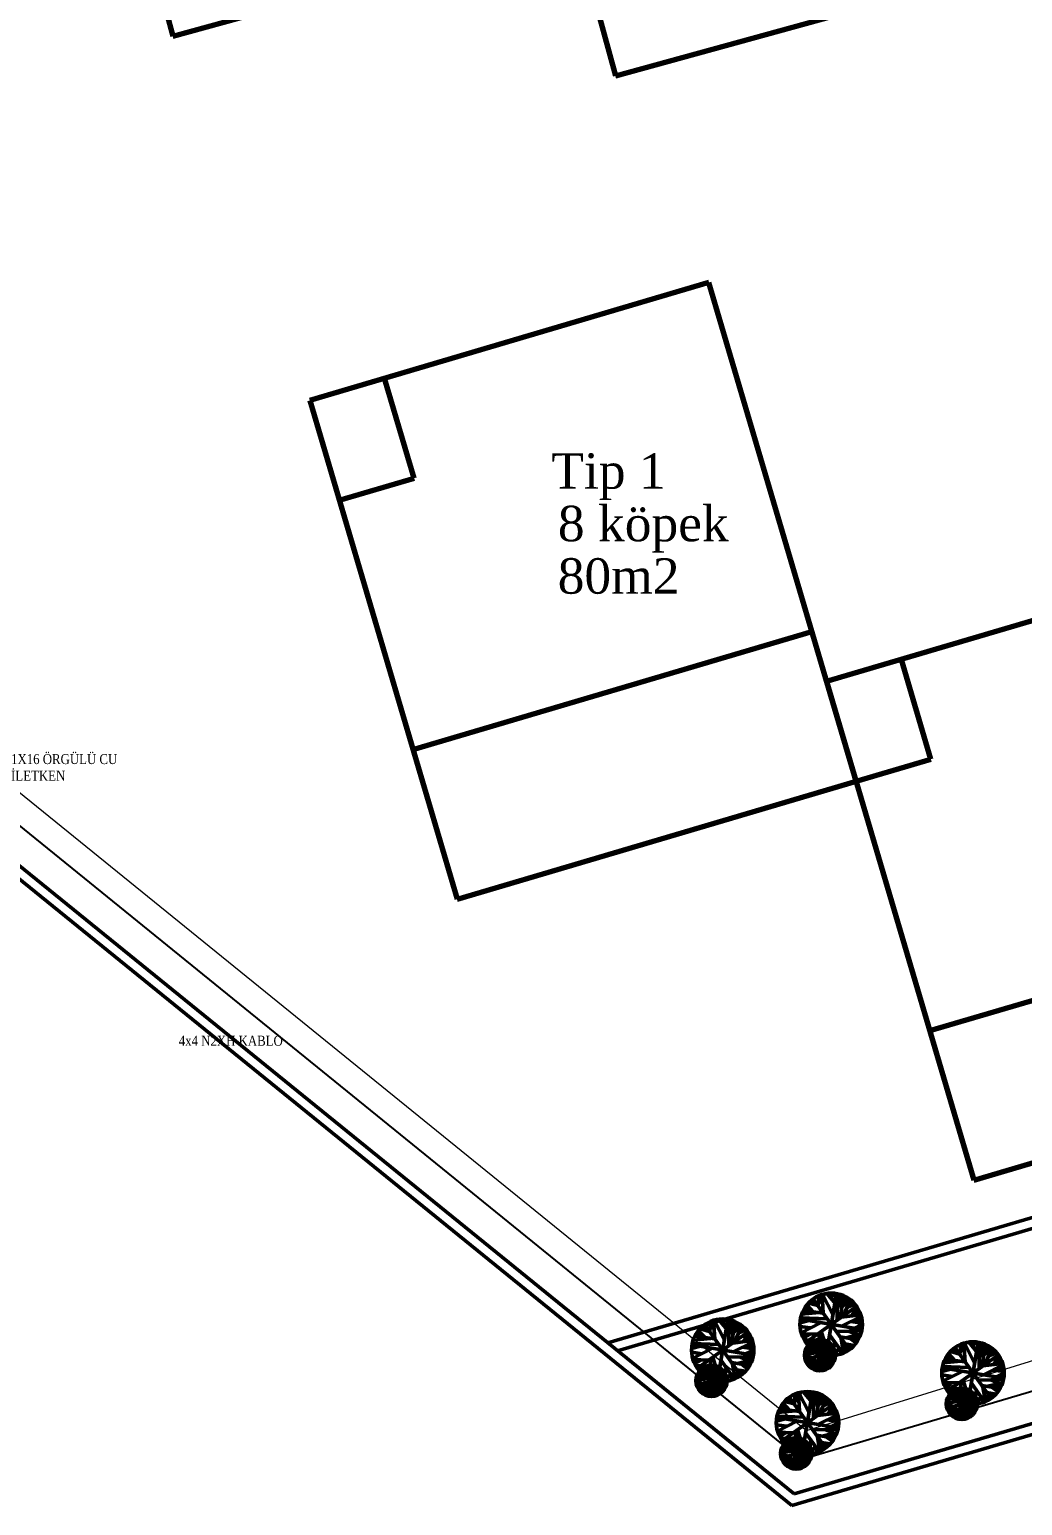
# Model space of a CAD drawing. Header units: millimetres. Extents: x 2046 to 14753, y 2361 to 29276.
# Drawn here: x 5561 to 6038, y 26525 to 27235 of the extents above; entities that cross this region are included whole.
import ezdxf

# ---------------------------------------------------------------- set-up
doc = ezdxf.new("R2010")
doc.units = ezdxf.units.MM
doc.layers.add('A.O. DUVAR', color=7, linetype='Continuous', lineweight=50)
doc.layers.add('TOPRAKLAMA', color=44, linetype='Continuous', lineweight=18)
doc.layers.add('AYDINLATMA', color=3, linetype='Continuous')
doc.layers.add('aydınlatma', color=3, linetype='Continuous')
doc.styles.add('A.O. MALZEME', font='times.ttf', dxfattribs={"height": 10})
doc.styles.add('YAZI', font='times.ttf', dxfattribs={"width": 0.85})

msp = doc.modelspace()

# ---------------------------------------------------------------- linework, layer by layer
at = {"layer": 'A.O. DUVAR', "lineweight": 70}
for p, q in [((5563.539, 27472.793), (5630.039, 27231.8)), ((5776.283, 27453.696), (5842.783, 27212.702)), ((5630.039, 27231.8), (5822.833, 27285)), ((5842.783, 27212.702), (6035.578, 27265.903)), ((5887.577, 27113.334), (5695.766, 27056.692)), ((5958.38, 26873.57), (5887.577, 27113.334)), ((5745.891, 27019.359), (5731.73, 27067.312)), ((5695.766, 27056.692), (5766.569, 26816.928)), ((5709.926, 27008.739), (5745.891, 27019.359)), ((6136.031, 26978.165), (5944.219, 26921.523)), ((5745.328, 26888.857), (5937.139, 26945.499)), ((5994.345, 26884.19), (5980.184, 26932.143)), ((5944.219, 26921.523), (6015.022, 26681.758)), ((5958.38, 26873.57), (5994.345, 26884.19)), ((5766.569, 26816.928), (5958.38, 26873.57)), ((5993.781, 26753.688), (6185.593, 26810.33)), ((6015.022, 26681.758), (6206.834, 26738.401))]:
    msp.add_line(p, q, dxfattribs=at)
at = {"layer": 'A.O. DUVAR'}
for p, q in [((4952.117, 27316.402), (5927.442, 26525.355)), ((5927.442, 26525.355), (4952.117, 27316.402)), ((5928.549, 26530.895), (4954.813, 27320.653)), ((5839.016, 26603.512), (7231.272, 27014.647)), ((5843.728, 26599.69), (7233.049, 27009.959)), ((7265.051, 26925.567), (5928.549, 26530.895)), ((5927.442, 26525.355), (7266.829, 26920.878)), ((7266.829, 26920.878), (5927.442, 26525.355)), ((5942.603, 26617.81), (5942.041, 26626.713)), ((5942.164, 26624.519), (5943.017, 26626.95)), ((5947.223, 26617.152), (5942.276, 26626.788)), ((5943.951, 26597.655), (5948.901, 26627.239)), ((5949.449, 26621.126), (5944.36, 26627.24)), ((5946.883, 26624.187), (5946.248, 26627.325)), ((5946.545, 26625.902), (5947.935, 26627.272)), ((5949.324, 26614.512), (5949.506, 26627.066)), ((5951.365, 26619.776), (5949.844, 26626.952)), ((5936.1, 26620.271), (5933.638, 26620.226)), ((5934.339, 26603.825), (5958.512, 26621.069)), ((5937.767, 26618.505), (5934.699, 26621.764)), ((5939.957, 26621.456), (5935.57, 26622.705)), ((5937.538, 26622.204), (5936.633, 26623.729)), ((5937.804, 26624.534), (5955.047, 26600.36)), ((5942.297, 26622.38), (5939.709, 26625.845)), ((5940.17, 26621.135), (5940.512, 26626.111)), ((5950.173, 26625.181), (5951.162, 26626.56)), ((5950.479, 26623.814), (5951.673, 26626.417)), ((5950.701, 26615.54), (5952.417, 26626.064)), ((5951.533, 26620.778), (5955.434, 26624.358)), ((5951.989, 26623.504), (5954.838, 26624.801)), ((5952.174, 26616.609), (5955.641, 26624.266)), ((5953.607, 26622.776), (5953.654, 26625.456)), ((5954.072, 26620.753), (5957.87, 26622.12)), ((5954.714, 26622.19), (5956.993, 26623.01)), ((5956.217, 26616.505), (5958.958, 26620.622)), ((5958.629, 26619.19), (5959.479, 26619.734)), ((5890.154, 26609.992), (5887.566, 26613.457)), ((5888.027, 26608.747), (5888.369, 26613.723)), ((5890.46, 26605.422), (5889.897, 26614.325)), ((5890.021, 26612.131), (5890.874, 26614.562)), ((5895.079, 26604.764), (5890.133, 26614.4)), ((5891.807, 26585.267), (5896.757, 26614.85)), ((5897.306, 26608.738), (5892.216, 26614.852)), ((5894.74, 26611.799), (5894.105, 26614.937)), ((5894.402, 26613.514), (5895.791, 26614.883)), ((5897.181, 26602.124), (5897.363, 26614.678)), ((5899.222, 26607.388), (5897.701, 26614.564)), ((5898.029, 26612.793), (5899.018, 26614.172)), ((5898.336, 26611.426), (5899.53, 26614.029)), ((5898.558, 26603.152), (5900.274, 26613.676)), ((5901.464, 26610.388), (5901.511, 26613.068)), ((5939.462, 26615.304), (5931.473, 26613.152)), ((5961.217, 26609.972), (5931.634, 26614.922)), ((5944.513, 26615.088), (5931.839, 26615.608)), ((5931.977, 26608.434), (5941.257, 26613.231)), ((5940.684, 26618.074), (5932.301, 26617.303)), ((5942.56, 26617.818), (5932.999, 26619.074)), ((5960.675, 26617.017), (5951.244, 26615.85)), ((5960.91, 26616.291), (5951.423, 26611.587)), ((5955.758, 26619.098), (5959.751, 26619.231)), ((5961.353, 26613.071), (5955.9, 26613.812)), ((5957.224, 26617.995), (5960.371, 26617.869)), ((5957.595, 26610.611), (5961.39, 26612.493)), ((5961.257, 26614.632), (5958.331, 26615.007)), ((5958.864, 26615.261), (5959.89, 26616.863)), ((5959.137, 26617.961), (5960.015, 26618.672)), ((5960.163, 26614.758), (5961.016, 26615.587)), ((5888.541, 26605.686), (5880.158, 26604.915)), ((5890.417, 26605.429), (5880.856, 26606.686)), ((5883.956, 26607.883), (5881.495, 26607.838)), ((5882.196, 26591.437), (5906.369, 26608.68)), ((5885.624, 26606.117), (5882.555, 26609.376)), ((5887.813, 26609.068), (5883.426, 26610.317)), ((5885.395, 26609.816), (5884.49, 26611.34)), ((5885.661, 26612.145), (5902.904, 26587.972)), ((5899.389, 26608.39), (5903.29, 26611.97)), ((5899.846, 26611.116), (5902.695, 26612.413)), ((5900.03, 26604.221), (5903.498, 26611.878)), ((5901.929, 26608.365), (5905.727, 26609.732)), ((5902.571, 26609.802), (5904.849, 26610.622)), ((5903.615, 26606.71), (5907.608, 26606.843)), ((5904.073, 26604.117), (5906.815, 26608.234)), ((5905.081, 26605.607), (5908.228, 26605.481)), ((5906.486, 26606.802), (5907.335, 26607.346)), ((5906.994, 26605.573), (5907.871, 26606.284)), ((5936.377, 26610.73), (5931.506, 26611.488)), ((5939.7, 26607.657), (5932.154, 26607.89)), ((5936.457, 26607.742), (5932.922, 26605.817)), ((5936.524, 26601.21), (5937.709, 26606.16)), ((5940.77, 26608.45), (5940.021, 26598.909)), ((5945.275, 26597.515), (5941.663, 26608.987)), ((5952.009, 26598.562), (5945.646, 26607.463)), ((5961.033, 26609.292), (5948.889, 26608.979)), ((5959.377, 26604.994), (5950.696, 26606.446)), ((5952.385, 26598.67), (5951.192, 26605.677)), ((5953.527, 26606.03), (5960.633, 26607.701)), ((5960.363, 26606.888), (5954.978, 26609.104)), ((5958.412, 26603.496), (5955.471, 26605.647)), ((5959.758, 26605.673), (5957.415, 26606.866)), ((5961.35, 26611.184), (5960.079, 26611.855)), ((5839.016, 26603.512), (5839.016, 26603.512)), ((5887.319, 26602.916), (5879.329, 26600.764)), ((5884.233, 26598.342), (5879.363, 26599.099)), ((5909.074, 26597.584), (5879.491, 26602.534)), ((5892.369, 26602.7), (5879.696, 26603.219)), ((5879.834, 26596.046), (5889.114, 26600.843)), ((5908.531, 26604.629), (5899.1, 26603.462)), ((5908.767, 26603.903), (5899.279, 26599.199)), ((5909.21, 26600.683), (5903.756, 26601.424)), ((5905.452, 26598.223), (5909.247, 26600.105)), ((5909.114, 26602.244), (5906.187, 26602.619)), ((5906.721, 26602.873), (5907.747, 26604.474)), ((5909.206, 26598.796), (5907.935, 26599.466)), ((5908.019, 26602.37), (5908.872, 26603.199)), ((5935.746, 26604.829), (5933.384, 26605.11)), ((5933.527, 26597.763), (5938.656, 26598.753)), ((5935.962, 26598.243), (5933.733, 26599.294)), ((5938.088, 26600.001), (5933.951, 26600.097)), ((5934.009, 26595.219), (5948.039, 26600.076)), ((5947.769, 26594.372), (5934.279, 26600.923)), ((5940.479, 26599.185), (5934.474, 26601.223)), ((5939.065, 26601.157), (5934.935, 26601.971)), ((5939.928, 26600.769), (5935.52, 26602.722)), ((5936.999, 26603.247), (5935.594, 26602.052)), ((5937.176, 26602.859), (5935.989, 26603.184)), ((5937.726, 26601.776), (5936.715, 26603.773)), ((5939.193, 26602.882), (5937.265, 26604.101)), ((5937.748, 26590.902), (5944.3, 26604.393)), ((5940.251, 26602.417), (5937.903, 26600.121)), ((5938.139, 26603.583), (5937.92, 26604.441)), ((5940.117, 26600.551), (5938.43, 26599.804)), ((5938.595, 26604.662), (5943.453, 26590.633)), ((5939.25, 26602.698), (5940.117, 26605.037)), ((5940.446, 26602.995), (5939.694, 26605.022)), ((5939.948, 26600.76), (5940.935, 26605.11)), ((5940.456, 26604.442), (5942.628, 26597.958)), ((5940.685, 26604.04), (5941.437, 26605.085)), ((5941.878, 26600.142), (5940.852, 26598.541)), ((5942.071, 26599.792), (5941.059, 26605.112)), ((5943.7, 26601.384), (5942.122, 26605.035)), ((5942.706, 26598.229), (5944.566, 26604.224)), ((5942.901, 26603.214), (5943.04, 26604.809)), ((5942.981, 26604.084), (5943.841, 26604.545)), ((5944.299, 26600.481), (5943.062, 26597.885)), ((5943.511, 26598.527), (5945.821, 26603.333)), ((5943.561, 26599.003), (5944.311, 26597.619)), ((5948.504, 26597.828), (5943.815, 26598.599)), ((5944.369, 26598.832), (5947.113, 26602.015)), ((5944.428, 26600.466), (5944.712, 26604.122)), ((5944.573, 26602.527), (5945.514, 26603.607)), ((5949.34, 26597.807), (5944.579, 26601.349)), ((5944.619, 26603.226), (5945.288, 26603.748)), ((5944.65, 26600.922), (5947.026, 26602.089)), ((5945.254, 26602.166), (5946.803, 26602.385)), ((5945.864, 26600.552), (5947.879, 26600.671)), ((5945.927, 26601.588), (5946.328, 26602.867)), ((5947.25, 26598.385), (5945.936, 26597.461)), ((5946.293, 26598.211), (5948.189, 26599.799)), ((5946.375, 26601.151), (5947.584, 26601.222)), ((5946.439, 26599.52), (5948.373, 26599.02)), ((5946.987, 26598.784), (5948.478, 26598.279)), ((5948.147, 26604.013), (5947.092, 26597.44)), ((5947.829, 26599.159), (5948.314, 26599.3)), ((5947.9, 26598.497), (5948.421, 26598.715)), ((5950.125, 26601.165), (5948.137, 26597.551)), ((5951.024, 26599.87), (5950.682, 26598.097)), ((5957.364, 26602.299), (5953.154, 26603.003)), ((5953.609, 26599.323), (5953.65, 26602.234)), ((5954.493, 26599.805), (5953.637, 26600.291)), ((5956.143, 26601.13), (5955.055, 26602.628)), ((5955.74, 26601.655), (5955.712, 26600.688)), ((5958.924, 26604.154), (5957.328, 26605.279)), ((6005.919, 26595.129), (6002.85, 26598.388)), ((6008.108, 26598.08), (6003.721, 26599.329)), ((6005.69, 26598.828), (6004.785, 26600.352)), ((6005.956, 26601.157), (6023.199, 26576.984)), ((6010.449, 26599.004), (6007.861, 26602.469)), ((6008.322, 26597.758), (6008.664, 26602.735)), ((6010.755, 26594.434), (6010.192, 26603.337)), ((6010.316, 26601.143), (6011.169, 26603.574)), ((6015.374, 26593.775), (6010.428, 26603.412)), ((6012.102, 26574.279), (6017.052, 26603.862)), ((6017.601, 26597.75), (6012.511, 26603.864)), ((6015.034, 26600.811), (6014.399, 26603.949)), ((6014.697, 26602.526), (6016.086, 26603.895)), ((6017.476, 26591.136), (6017.658, 26603.689)), ((6019.517, 26596.4), (6017.996, 26603.576)), ((6018.324, 26601.805), (6019.313, 26603.184)), ((6018.631, 26600.438), (6019.825, 26603.041)), ((6018.852, 26592.164), (6020.569, 26602.688)), ((6019.684, 26597.402), (6023.585, 26600.982)), ((6020.14, 26600.128), (6022.99, 26601.424)), ((6020.325, 26593.233), (6023.793, 26600.89)), ((6021.759, 26599.4), (6021.806, 26602.08)), ((6022.223, 26597.377), (6026.021, 26598.743)), ((6022.865, 26598.814), (6025.144, 26599.634)), ((5887.556, 26595.269), (5880.01, 26595.502)), ((5884.314, 26595.354), (5880.779, 26593.428)), ((5883.603, 26592.441), (5881.241, 26592.722)), ((5884.381, 26588.822), (5885.566, 26593.771)), ((5885.583, 26589.388), (5884.571, 26591.384)), ((5887.05, 26590.494), (5885.122, 26591.713)), ((5885.605, 26578.514), (5892.156, 26592.005)), ((5885.996, 26591.194), (5885.777, 26592.053)), ((5886.452, 26592.274), (5891.309, 26578.245)), ((5887.107, 26590.31), (5887.974, 26592.648)), ((5888.303, 26590.607), (5887.551, 26592.634)), ((5887.805, 26588.372), (5888.792, 26592.721)), ((5888.626, 26596.062), (5887.877, 26586.521)), ((5888.312, 26592.054), (5890.484, 26585.57)), ((5888.541, 26591.651), (5889.294, 26592.697)), ((5889.927, 26587.403), (5888.915, 26592.724)), ((5893.132, 26585.127), (5889.519, 26596.599)), ((5891.556, 26588.995), (5889.979, 26592.647)), ((5890.562, 26585.841), (5892.422, 26591.836)), ((5890.758, 26590.826), (5890.896, 26592.421)), ((5890.838, 26591.696), (5891.698, 26592.157)), ((5892.285, 26588.077), (5892.568, 26591.734)), ((5892.43, 26590.139), (5893.37, 26591.219)), ((5892.476, 26590.838), (5893.145, 26591.36)), ((5899.866, 26586.173), (5893.503, 26595.075)), ((5896.004, 26591.624), (5894.949, 26585.051)), ((5908.89, 26596.904), (5896.746, 26596.591)), ((5907.233, 26592.605), (5898.553, 26594.058)), ((5900.241, 26586.282), (5899.049, 26593.289)), ((5901.383, 26593.642), (5908.489, 26595.312)), ((5908.22, 26594.5), (5902.835, 26596.716)), ((5906.269, 26591.108), (5903.327, 26593.259)), ((5906.781, 26591.766), (5905.184, 26592.891)), ((5907.615, 26593.285), (5905.271, 26594.478)), ((5937.122, 26596.3), (5933.535, 26597.477)), ((5935.578, 26596.798), (5933.611, 26596.374)), ((5934.826, 26595.502), (5933.733, 26595.97)), ((5935.203, 26594.566), (5934.361, 26594.191)), ((5934.688, 26593.656), (5935.955, 26595.863)), ((5936.646, 26593.709), (5935.196, 26592.939)), ((5936.318, 26592.833), (5935.404, 26592.712)), ((5937.747, 26596.529), (5936.04, 26592.058)), ((5937.105, 26592.388), (5936.387, 26591.765)), ((5937.03, 26594.651), (5937.156, 26591.234)), ((5938.314, 26592.208), (5937.354, 26591.138)), ((5937.752, 26591.604), (5937.916, 26590.834)), ((5938.364, 26590.648), (5938.251, 26596.661)), ((5940.354, 26590.214), (5938.571, 26592.585)), ((5940.659, 26593.359), (5939.224, 26590.355)), ((5941.205, 26591.714), (5939.741, 26590.261)), ((5941.741, 26590.199), (5939.946, 26595.367)), ((5947.585, 26594.072), (5941.716, 26595.636)), ((5941.937, 26590.198), (5942.354, 26593.727)), ((5946.183, 26592.244), (5942.225, 26594.166)), ((5942.616, 26590.339), (5943.047, 26591.729)), ((5944.838, 26591.235), (5942.918, 26592.168)), ((5948.514, 26597.446), (5943.299, 26596.529)), ((5943.524, 26593.567), (5947.168, 26593.365)), ((5944.087, 26590.848), (5943.776, 26591.719)), ((5943.967, 26591.156), (5943.817, 26590.696)), ((5945.509, 26591.662), (5944.402, 26593.109)), ((5946.924, 26593.013), (5944.654, 26594.837)), ((5945.848, 26591.905), (5945.241, 26592.67)), ((5946.462, 26592.516), (5945.507, 26593.419)), ((5948.272, 26595.839), (5945.761, 26596.965)), ((5946.122, 26595.19), (5948.208, 26595.557)), ((5948.446, 26596.601), (5947.096, 26597.194)), ((5947.387, 26597.241), (5948.106, 26597.864)), ((5948.004, 26594.935), (5947.489, 26595.436)), ((5947.939, 26596.816), (5948.465, 26597.094)), ((6007.614, 26591.928), (5999.624, 26589.776)), ((6029.369, 26586.596), (5999.785, 26591.546)), ((6012.664, 26591.712), (5999.99, 26592.231)), ((6008.836, 26594.698), (6000.453, 26593.927)), ((6010.711, 26594.441), (6001.15, 26595.698)), ((6004.251, 26596.895), (6001.789, 26596.849)), ((6002.49, 26580.449), (6026.664, 26597.692)), ((6028.826, 26593.641), (6019.395, 26592.473)), ((6029.062, 26592.915), (6019.574, 26588.211)), ((6023.91, 26595.722), (6027.903, 26595.855)), ((6024.368, 26593.129), (6027.109, 26597.246)), ((6025.376, 26594.619), (6028.523, 26594.493)), ((6029.409, 26591.255), (6026.482, 26591.631)), ((6026.78, 26595.814), (6027.63, 26596.358)), ((6027.015, 26591.885), (6028.042, 26593.486)), ((6027.289, 26594.585), (6028.166, 26595.296)), ((6028.314, 26591.381), (6029.167, 26592.211)), ((5881.384, 26585.375), (5886.512, 26586.365)), ((5884.978, 26583.912), (5881.392, 26585.089)), ((5883.435, 26584.41), (5881.467, 26583.986)), ((5883.818, 26585.855), (5881.589, 26586.906)), ((5885.944, 26587.613), (5881.808, 26587.709)), ((5881.866, 26582.831), (5895.895, 26587.688)), ((5895.626, 26581.984), (5882.135, 26588.535)), ((5888.336, 26586.796), (5882.33, 26588.835)), ((5886.921, 26588.769), (5882.791, 26589.583)), ((5887.785, 26588.381), (5883.376, 26590.334)), ((5884.855, 26590.859), (5883.451, 26589.664)), ((5885.032, 26590.47), (5883.845, 26590.796)), ((5885.603, 26584.141), (5883.897, 26579.67)), ((5888.107, 26590.029), (5885.76, 26587.733)), ((5886.22, 26578.26), (5886.107, 26584.273)), ((5887.974, 26588.163), (5886.287, 26587.416)), ((5889.735, 26587.754), (5888.708, 26586.153)), ((5892.156, 26588.093), (5890.918, 26585.497)), ((5896.371, 26585.058), (5891.156, 26584.141)), ((5891.368, 26586.139), (5893.677, 26590.945)), ((5891.418, 26586.615), (5892.168, 26585.231)), ((5896.36, 26585.439), (5891.672, 26586.211)), ((5892.225, 26586.444), (5894.97, 26589.627)), ((5897.197, 26585.419), (5892.435, 26588.961)), ((5892.506, 26588.534), (5894.883, 26589.7)), ((5893.11, 26589.777), (5894.66, 26589.997)), ((5896.129, 26583.451), (5893.618, 26584.576)), ((5893.721, 26588.164), (5895.736, 26588.283)), ((5893.784, 26589.2), (5894.185, 26590.479)), ((5895.107, 26585.997), (5893.792, 26585.073)), ((5894.15, 26585.823), (5896.046, 26587.411)), ((5894.232, 26588.762), (5895.441, 26588.834)), ((5894.296, 26587.132), (5896.23, 26586.632)), ((5894.843, 26586.396), (5896.335, 26585.891)), ((5896.303, 26584.213), (5894.952, 26584.806)), ((5895.244, 26584.853), (5895.962, 26585.476)), ((5895.686, 26586.77), (5896.17, 26586.912)), ((5895.756, 26586.109), (5896.277, 26586.326)), ((5895.796, 26584.428), (5896.322, 26584.706)), ((5897.981, 26588.777), (5895.994, 26585.163)), ((5898.88, 26587.482), (5898.539, 26585.709)), ((5905.221, 26589.911), (5901.011, 26590.615)), ((5901.466, 26586.935), (5901.507, 26589.846)), ((5902.35, 26587.417), (5901.494, 26587.903)), ((5903.999, 26588.742), (5902.911, 26590.24)), ((5903.596, 26589.267), (5903.568, 26588.3)), ((5939.434, 26590.787), (5938.673, 26590.529)), ((5941.453, 26590.966), (5941.039, 26590.164)), ((5943.108, 26590.445), (5942.766, 26590.799)), ((6004.528, 26587.353), (5999.658, 26588.111)), ((6000.129, 26585.058), (6009.409, 26589.854)), ((6007.851, 26584.281), (6000.305, 26584.514)), ((6004.608, 26584.366), (6001.074, 26582.44)), ((6008.921, 26585.074), (6008.172, 26575.533)), ((6013.427, 26574.138), (6009.814, 26585.611)), ((6020.161, 26575.185), (6013.797, 26584.086)), ((6029.184, 26585.916), (6017.041, 26585.603)), ((6021.678, 26582.653), (6028.784, 26584.324)), ((6028.514, 26583.511), (6023.13, 26585.728)), ((6029.504, 26589.695), (6024.051, 26590.436)), ((6025.746, 26587.235), (6029.542, 26589.117)), ((6029.501, 26587.808), (6028.23, 26588.478)), ((5882.683, 26583.114), (5881.589, 26583.582)), ((5883.06, 26582.178), (5882.217, 26581.803)), ((5882.544, 26581.268), (5883.812, 26583.475)), ((5884.502, 26581.32), (5883.052, 26580.551)), ((5884.175, 26580.445), (5883.26, 26580.324)), ((5884.962, 26580), (5884.243, 26579.377)), ((5884.887, 26582.263), (5885.013, 26578.846)), ((5886.171, 26579.82), (5885.211, 26578.75)), ((5885.608, 26579.215), (5885.773, 26578.446)), ((5888.211, 26577.826), (5886.427, 26580.197)), ((5887.291, 26578.398), (5886.529, 26578.141)), ((5888.515, 26580.971), (5887.081, 26577.967)), ((5889.062, 26579.326), (5887.598, 26577.873)), ((5889.598, 26577.811), (5887.803, 26582.979)), ((5889.31, 26578.578), (5888.896, 26577.776)), ((5895.441, 26581.684), (5889.572, 26583.248)), ((5889.793, 26577.81), (5890.211, 26581.339)), ((5894.04, 26579.856), (5890.082, 26581.778)), ((5890.473, 26577.95), (5890.904, 26579.341)), ((5890.965, 26578.056), (5890.623, 26578.411)), ((5892.694, 26578.847), (5890.774, 26579.78)), ((5891.38, 26581.179), (5895.025, 26580.977)), ((5891.943, 26578.459), (5891.633, 26579.331)), ((5891.824, 26578.768), (5891.674, 26578.308)), ((5893.366, 26579.274), (5892.259, 26580.721)), ((5894.781, 26580.625), (5892.511, 26582.448)), ((5893.704, 26579.517), (5893.097, 26580.282)), ((5894.319, 26580.128), (5893.363, 26581.031)), ((5893.979, 26582.802), (5896.065, 26583.168)), ((5895.86, 26582.546), (5895.345, 26583.047)), ((5926.406, 26577.242), (5943.649, 26553.069)), ((5930.899, 26575.089), (5928.311, 26578.554)), ((5928.772, 26573.843), (5929.114, 26578.82)), ((5931.205, 26570.519), (5930.642, 26579.422)), ((5930.766, 26577.228), (5931.619, 26579.659)), ((5935.824, 26569.86), (5930.878, 26579.497)), ((5932.552, 26550.364), (5937.502, 26579.947)), ((5938.051, 26573.835), (5932.962, 26579.949)), ((5935.485, 26576.896), (5934.85, 26580.033)), ((5935.147, 26578.611), (5936.536, 26579.98)), ((5937.926, 26567.221), (5938.108, 26579.774)), ((5939.967, 26572.485), (5938.446, 26579.661)), ((5938.774, 26577.89), (5939.763, 26579.268)), ((5939.081, 26576.523), (5940.275, 26579.126)), ((5939.303, 26568.249), (5941.019, 26578.772)), ((5940.134, 26573.486), (5944.035, 26577.066)), ((5940.591, 26576.213), (5943.44, 26577.509)), ((5940.775, 26569.318), (5944.243, 26576.974)), ((5942.209, 26575.484), (5942.256, 26578.165)), ((6003.898, 26581.453), (6001.535, 26581.734)), ((6015.921, 26570.995), (6002.43, 26577.547)), ((6008.631, 26575.808), (6002.625, 26577.847)), ((6007.216, 26577.781), (6003.086, 26578.595)), ((6008.08, 26577.393), (6003.671, 26579.346)), ((6005.15, 26579.871), (6003.745, 26578.676)), ((6005.327, 26579.482), (6004.14, 26579.808)), ((6004.675, 26577.834), (6005.861, 26582.783)), ((6005.878, 26578.4), (6004.866, 26580.396)), ((6007.345, 26579.506), (6005.417, 26580.725)), ((6005.899, 26567.526), (6012.451, 26581.016)), ((6008.402, 26579.04), (6006.055, 26576.745)), ((6006.29, 26580.206), (6006.071, 26581.065)), ((6008.268, 26577.175), (6006.582, 26576.428)), ((6006.747, 26581.286), (6011.604, 26567.257)), ((6007.402, 26579.322), (6008.268, 26581.66)), ((6008.598, 26579.619), (6007.846, 26581.646)), ((6008.099, 26577.383), (6009.087, 26581.733)), ((6008.607, 26581.065), (6010.779, 26574.581)), ((6008.836, 26580.663), (6009.588, 26581.709)), ((6010.222, 26576.415), (6009.21, 26581.736)), ((6011.851, 26578.007), (6010.273, 26581.659)), ((6010.857, 26574.853), (6012.717, 26580.848)), ((6011.052, 26579.838), (6011.191, 26581.433)), ((6011.133, 26580.708), (6011.992, 26581.169)), ((6012.451, 26577.105), (6011.213, 26574.509)), ((6011.663, 26575.151), (6013.972, 26579.956)), ((6012.52, 26575.456), (6015.264, 26578.639)), ((6012.579, 26577.089), (6012.863, 26580.746)), ((6012.725, 26579.151), (6013.665, 26580.231)), ((6017.491, 26574.431), (6012.73, 26577.973)), ((6012.771, 26579.85), (6013.44, 26580.372)), ((6012.801, 26577.546), (6015.178, 26578.712)), ((6013.405, 26578.789), (6014.955, 26579.009)), ((6014.016, 26577.176), (6016.03, 26577.295)), ((6014.078, 26578.211), (6014.479, 26579.49)), ((6014.527, 26577.774), (6015.735, 26577.846)), ((6016.299, 26580.636), (6015.244, 26574.063)), ((6018.276, 26577.789), (6016.288, 26574.175)), ((6027.528, 26581.617), (6018.848, 26583.07)), ((6020.536, 26575.294), (6019.344, 26582.3)), ((6025.516, 26578.922), (6021.306, 26579.627)), ((6021.761, 26575.947), (6021.801, 26578.858)), ((6024.294, 26577.754), (6023.206, 26579.252)), ((6026.564, 26580.12), (6023.622, 26582.271)), ((6023.891, 26578.279), (6023.863, 26577.311)), ((6027.075, 26580.778), (6025.479, 26581.903)), ((6027.91, 26582.297), (6025.566, 26583.49)), ((5929.286, 26570.783), (5920.903, 26570.012)), ((5931.162, 26570.526), (5921.601, 26571.783)), ((5924.701, 26572.98), (5922.24, 26572.934)), ((5922.941, 26556.534), (5947.114, 26573.777)), ((5926.369, 26571.214), (5923.3, 26574.473)), ((5928.558, 26574.165), (5924.171, 26575.414)), ((5926.14, 26574.913), (5925.235, 26576.437)), ((5942.674, 26573.462), (5946.472, 26574.828)), ((5943.316, 26574.899), (5945.594, 26575.719)), ((5944.36, 26571.807), (5948.353, 26571.94)), ((5944.818, 26569.213), (5947.56, 26573.331)), ((5945.826, 26570.704), (5948.973, 26570.577)), ((5947.231, 26571.898), (5948.08, 26572.443)), ((5947.739, 26570.669), (5948.616, 26571.381)), ((6001.679, 26574.387), (6006.807, 26575.377)), ((6005.273, 26572.923), (6001.686, 26574.101)), ((6003.729, 26573.422), (6001.762, 26572.998)), ((6004.113, 26574.867), (6001.884, 26575.918)), ((6002.977, 26572.125), (6001.884, 26572.594)), ((6006.239, 26576.625), (6002.103, 26576.721)), ((6002.161, 26571.843), (6016.19, 26576.7)), ((6003.355, 26571.19), (6002.512, 26570.815)), ((6002.839, 26570.28), (6004.107, 26572.486)), ((6004.797, 26570.332), (6003.347, 26569.563)), ((6005.898, 26573.153), (6004.192, 26568.682)), ((6005.181, 26571.275), (6005.308, 26567.858)), ((6006.515, 26567.271), (6006.402, 26573.284)), ((6008.81, 26569.983), (6007.376, 26566.979)), ((6009.893, 26566.823), (6008.098, 26571.991)), ((6010.029, 26576.766), (6009.003, 26575.165)), ((6015.736, 26570.696), (6009.867, 26572.26)), ((6010.088, 26566.822), (6010.506, 26570.351)), ((6014.335, 26568.867), (6010.376, 26570.79)), ((6016.666, 26574.07), (6011.451, 26573.153)), ((6011.675, 26570.191), (6015.319, 26569.989)), ((6011.713, 26575.626), (6012.463, 26574.243)), ((6016.655, 26574.451), (6011.967, 26575.223)), ((6015.075, 26569.637), (6012.805, 26571.46)), ((6014.614, 26569.14), (6013.658, 26570.043)), ((6016.423, 26572.463), (6013.912, 26573.588)), ((6015.402, 26575.009), (6014.087, 26574.085)), ((6014.273, 26571.814), (6016.359, 26572.18)), ((6014.444, 26574.835), (6016.341, 26576.423)), ((6014.591, 26576.144), (6016.525, 26575.644)), ((6015.138, 26575.408), (6016.63, 26574.903)), ((6016.598, 26573.225), (6015.247, 26573.818)), ((6015.539, 26573.865), (6016.257, 26574.488)), ((6016.155, 26571.558), (6015.64, 26572.059)), ((6015.981, 26575.782), (6016.465, 26575.923)), ((6016.051, 26575.121), (6016.572, 26575.338)), ((6016.091, 26573.44), (6016.617, 26573.717)), ((6019.175, 26576.494), (6018.834, 26574.721)), ((6022.644, 26576.428), (6021.789, 26576.915)), ((5928.064, 26568.013), (5920.074, 26565.861)), ((5924.979, 26563.438), (5920.108, 26564.196)), ((5949.819, 26562.68), (5920.236, 26567.631)), ((5933.114, 26567.797), (5920.441, 26568.316)), ((5920.579, 26561.143), (5929.859, 26565.939)), ((5949.276, 26569.726), (5939.845, 26568.558)), ((5949.512, 26569), (5940.024, 26564.295)), ((5949.955, 26565.78), (5944.502, 26566.521)), ((5946.197, 26563.32), (5949.992, 26565.202)), ((5949.859, 26567.34), (5946.932, 26567.716)), ((5947.466, 26567.97), (5948.492, 26569.571)), ((5949.951, 26563.893), (5948.68, 26564.563)), ((5948.765, 26567.466), (5949.617, 26568.296)), ((6004.47, 26569.456), (6003.555, 26569.336)), ((6005.257, 26569.012), (6004.538, 26568.388)), ((6006.466, 26568.832), (6005.506, 26567.762)), ((6005.903, 26568.227), (6006.067, 26567.458)), ((6008.506, 26566.838), (6006.722, 26569.209)), ((6007.585, 26567.41), (6006.824, 26567.153)), ((6009.356, 26568.337), (6007.893, 26566.885)), ((6009.605, 26567.59), (6009.191, 26566.787)), ((6010.768, 26566.962), (6011.198, 26568.352)), ((6011.26, 26567.068), (6010.918, 26567.422)), ((6012.989, 26567.859), (6011.069, 26568.791)), ((6012.238, 26567.471), (6011.928, 26568.343)), ((6012.119, 26567.78), (6011.969, 26567.32)), ((6013.661, 26568.285), (6012.553, 26569.733)), ((6013.999, 26568.529), (6013.392, 26569.294)), ((5928.301, 26560.365), (5920.755, 26560.599)), ((5925.059, 26560.45), (5921.524, 26558.525)), ((5924.348, 26557.538), (5921.986, 26557.819)), ((5925.6, 26555.955), (5924.196, 26554.76)), ((5925.778, 26555.567), (5924.59, 26555.893)), ((5925.126, 26553.918), (5926.311, 26558.868)), ((5926.328, 26554.485), (5925.316, 26556.481)), ((5927.795, 26555.591), (5925.867, 26556.809)), ((5926.35, 26543.611), (5932.901, 26557.101)), ((5926.741, 26556.291), (5926.522, 26557.15)), ((5927.197, 26557.371), (5932.054, 26543.341)), ((5927.852, 26555.406), (5928.719, 26557.745)), ((5929.048, 26555.704), (5928.296, 26557.731)), ((5928.55, 26553.468), (5929.537, 26557.818)), ((5929.371, 26561.159), (5928.622, 26551.617)), ((5929.057, 26557.15), (5931.229, 26550.666)), ((5929.286, 26556.748), (5930.039, 26557.794)), ((5930.672, 26552.5), (5929.66, 26557.821)), ((5933.877, 26550.223), (5930.264, 26561.696)), ((5932.302, 26554.092), (5930.724, 26557.743)), ((5931.307, 26550.937), (5933.167, 26556.933)), ((5931.503, 26555.923), (5931.641, 26557.517)), ((5931.583, 26556.793), (5932.443, 26557.254)), ((5932.113, 26551.236), (5934.422, 26556.041)), ((5933.03, 26553.174), (5933.313, 26556.831)), ((5933.175, 26555.236), (5934.115, 26556.316)), ((5933.221, 26555.935), (5933.89, 26556.457)), ((5940.611, 26551.27), (5934.248, 26560.171)), ((5936.749, 26556.721), (5935.694, 26550.148)), ((5949.635, 26562.001), (5937.491, 26561.688)), ((5947.978, 26557.702), (5939.298, 26559.155)), ((5940.986, 26551.379), (5939.794, 26558.385)), ((5945.966, 26555.007), (5941.756, 26555.712)), ((5942.128, 26558.738), (5949.235, 26560.409)), ((5948.965, 26559.596), (5943.58, 26561.813)), ((5947.014, 26556.205), (5944.072, 26558.356)), ((5947.526, 26556.863), (5945.929, 26557.988)), ((5948.36, 26558.382), (5946.016, 26559.575)), ((5922.129, 26550.472), (5927.257, 26551.462)), ((5925.723, 26549.008), (5922.137, 26550.186)), ((5924.18, 26549.507), (5922.212, 26549.083)), ((5924.563, 26550.951), (5922.334, 26552.003)), ((5923.428, 26548.21), (5922.334, 26548.679)), ((5926.689, 26552.71), (5922.553, 26552.806)), ((5922.611, 26547.927), (5936.64, 26552.785)), ((5936.371, 26547.08), (5922.88, 26553.632)), ((5929.081, 26551.893), (5923.075, 26553.932)), ((5923.29, 26546.364), (5924.557, 26548.571)), ((5927.666, 26553.866), (5923.537, 26554.68)), ((5928.53, 26553.478), (5924.121, 26555.431)), ((5926.348, 26549.238), (5924.642, 26544.767)), ((5928.852, 26555.125), (5926.505, 26552.83)), ((5926.965, 26543.356), (5926.852, 26549.369)), ((5928.719, 26553.26), (5927.032, 26552.513)), ((5930.48, 26552.851), (5929.453, 26551.25)), ((5932.901, 26553.189), (5931.664, 26550.594)), ((5937.116, 26550.155), (5931.901, 26549.238)), ((5932.163, 26551.711), (5932.913, 26550.327)), ((5937.105, 26550.536), (5932.417, 26551.308)), ((5932.97, 26551.541), (5935.715, 26554.724)), ((5937.942, 26550.515), (5933.18, 26554.058)), ((5933.252, 26553.631), (5935.628, 26554.797)), ((5933.855, 26554.874), (5935.405, 26555.094)), ((5936.874, 26548.548), (5934.363, 26549.673)), ((5934.466, 26553.26), (5936.481, 26553.38)), ((5934.529, 26554.296), (5934.93, 26555.575)), ((5935.852, 26551.094), (5934.537, 26550.17)), ((5934.895, 26550.92), (5936.791, 26552.508)), ((5934.977, 26553.859), (5936.186, 26553.931)), ((5935.041, 26552.229), (5936.975, 26551.728)), ((5935.589, 26551.492), (5937.08, 26550.987)), ((5937.048, 26549.31), (5935.697, 26549.903)), ((5935.989, 26549.949), (5936.707, 26550.573)), ((5936.431, 26551.867), (5936.915, 26552.008)), ((5936.501, 26551.206), (5937.023, 26551.423)), ((5936.541, 26549.525), (5937.067, 26549.802)), ((5938.727, 26553.873), (5936.739, 26550.259)), ((5939.625, 26552.579), (5939.284, 26550.806)), ((5942.211, 26552.032), (5942.252, 26554.942)), ((5943.095, 26552.513), (5942.239, 26553)), ((5944.744, 26553.839), (5943.656, 26555.337)), ((5944.341, 26554.364), (5944.313, 26553.396)), ((5923.805, 26547.274), (5922.962, 26546.9)), ((5925.247, 26546.417), (5923.797, 26545.647)), ((5924.92, 26545.541), (5924.005, 26545.421)), ((5925.707, 26545.096), (5924.988, 26544.473)), ((5925.632, 26547.359), (5925.758, 26543.943)), ((5926.916, 26544.917), (5925.956, 26543.846)), ((5926.353, 26544.312), (5926.518, 26543.542)), ((5928.956, 26542.923), (5927.173, 26545.294)), ((5928.036, 26543.495), (5927.275, 26543.237)), ((5929.26, 26546.067), (5927.826, 26543.064)), ((5929.807, 26544.422), (5928.343, 26542.97)), ((5930.343, 26542.908), (5928.548, 26548.075)), ((5930.055, 26543.675), (5929.641, 26542.872)), ((5936.187, 26546.78), (5930.318, 26548.345)), ((5930.538, 26542.907), (5930.956, 26546.436)), ((5934.785, 26544.952), (5930.827, 26546.875)), ((5931.218, 26543.047), (5931.649, 26544.437)), ((5931.71, 26543.153), (5931.368, 26543.507)), ((5933.439, 26543.944), (5931.519, 26544.876)), ((5932.125, 26546.275), (5935.77, 26546.073)), ((5932.688, 26543.556), (5932.378, 26544.428)), ((5932.569, 26543.865), (5932.419, 26543.405)), ((5934.111, 26544.37), (5933.004, 26545.817)), ((5935.526, 26545.722), (5933.256, 26547.545)), ((5934.449, 26544.614), (5933.842, 26545.379)), ((5935.064, 26545.225), (5934.108, 26546.128)), ((5934.724, 26547.898), (5936.81, 26548.265)), ((5936.605, 26547.643), (5936.091, 26548.144))]:
    msp.add_line(p, q, dxfattribs=at)
for centre, radius in [((5946.426, 26612.447), 14.997), ((5894.282, 26600.059), 14.997), ((5941.024, 26597.648), 7.499), ((6014.577, 26589.071), 14.997), ((5888.881, 26585.259), 7.499), ((5935.027, 26565.155), 14.997), ((6009.175, 26574.271), 7.499), ((5929.626, 26550.356), 7.499)]:
    msp.add_circle(centre, radius, dxfattribs=at)
at = {"layer": 'aydınlatma'}
msp.add_lwpolyline([(5256.369, 27095.387), (5931.869, 26547.516), (6114.33, 26601.397)], dxfattribs=at)
at = {"layer": 'TOPRAKLAMA'}
msp.add_lwpolyline([(6164.926, 28008.749), (5971.649, 28002.256), (4976.854, 28090.708), (4709.696, 28168.367), (4416.838, 27610.215), (4969.639, 27344.036), (5934.635, 26561.367), (7101.791, 26922.675)], dxfattribs=at)

# ---------------------------------------------------------------- texts
at = {"layer": 'A.O. DUVAR', "style": 'A.O. MALZEME'}
for s, p in [('Tip 1', (5811.898, 27014.277, 5)), ('8 köpek', (5815.046, 26988.983, 5)), ('80m2 ', (5814.961, 26963.761, 5))]:
    msp.add_text(s, height=17.0249, dxfattribs=at).set_placement(p)
at = {"layer": 'AYDINLATMA', "color": 2, "insert": (5632.817, 26751.212), "char_height": 4.80249, "width": 57.19075, "attachment_point": 1, "style": 'YAZI'}
msp.add_mtext('{\\C256;4x4 N2XH KABLO}', dxfattribs=at)
at = {"layer": 'TOPRAKLAMA', "color": 2, "insert": (5552.214, 26886.642), "char_height": 4.80249, "width": 57.19075, "attachment_point": 1, "style": 'YAZI'}
msp.add_mtext('{\\C256;1X16 ÖRGÜLÜ CU İLETKEN}', dxfattribs=at)

doc.saveas('drawing.dxf')
